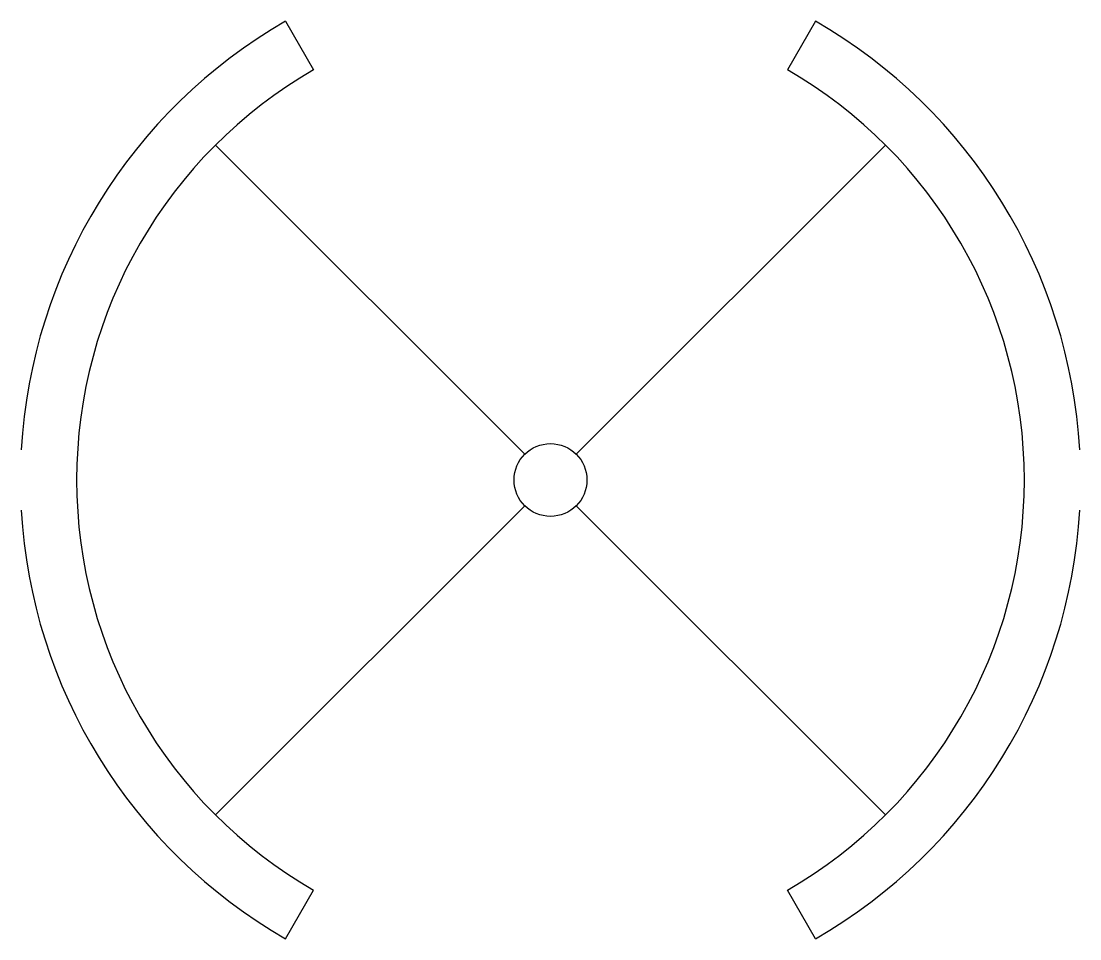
# Model space of a CAD drawing. Extents: x -0.5 to 0.5, y -0.43 to 0.43.
import ezdxf

# ---------------------------------------------------------------- set-up
doc = ezdxf.new("R2010")
doc.units = 0
doc.header["$LTSCALE"] = 1000
doc.header["$MEASUREMENT"] = 0
doc.layers.get('0').update_dxf_attribs({"linetype": 'CONTINUOUS'})

msp = doc.modelspace()

# ---------------------------------------------------------------- linework, layer by layer
for p, q in [((-0.2504, 0.4337), (-0.2238, 0.3876)), ((0.2504, 0.4337), (0.2238, 0.3876)), ((-0.0243, 0.0243), (-0.3165, 0.3165)), ((0.0243, 0.0243), (0.3165, 0.3165)), ((-0.3165, -0.3165), (-0.0243, -0.0243)), ((0.3165, -0.3165), (0.0243, -0.0243)), ((-0.2504, -0.4337), (-0.2238, -0.3876)), ((0.2504, -0.4337), (0.2238, -0.3876))]:
    msp.add_line(p, q)
msp.add_circle((0, 0), 0.0344)
for radius, start, end in [(0.5008, 120, 176.7295), (0.5008, 3.2705, 60), (0.4476, 120, 240), (0.4476, 300, 60), (0.5008, 183.2705, 240), (0.5008, 300, 356.7295)]:
    msp.add_arc((0, 0), radius, start, end)

doc.saveas('drawing.dxf')
